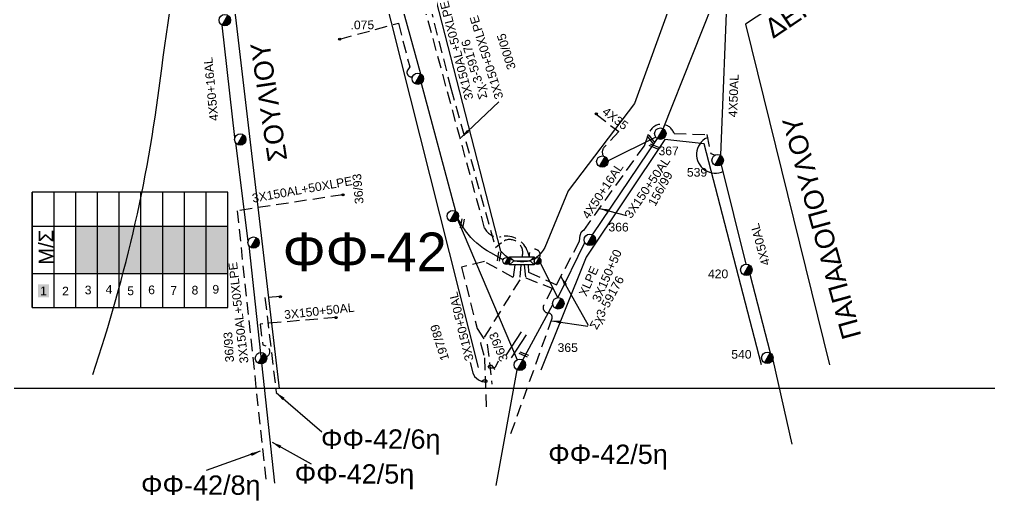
# Model space of a CAD drawing. Header units: millimetres. Extents: x 4486 to 5741, y 824 to 1856.
# Drawn here: x 4907.2 to 5108.1, y 824.2 to 923.9 of the extents above; entities that cross this region are included whole.
import ezdxf
from ezdxf.enums import TextEntityAlignment as Align

# ---------------------------------------------------------------- set-up
doc = ezdxf.new("R2010")
doc.units = ezdxf.units.MM
doc.linetypes.add('DASHED', pattern=[19.05, 12.7, -6.35])
for name, color, linetype in [('Ασφαλειοκιβώτια Χ.Τ 9 αναχωρήσεων', 7, 'Continuous'), ('Γέφυρες Εναερίου Δικτύου', 7, 'Continuous'), ('Γυμνά εναέρια ΧΤ (3Φ)   4x35AL', 7, 'Continuous'), ('Γυμνά εναέρια ΧΤ (3Φ)   4x50AL', 7, 'Continuous'), ('Γυμνά εναέρια ΧΤ και ΦΟΠ (3Φ)   4x50+16AL', 7, 'Continuous'), ('Επιγραφές - Σχήματα', 7, 'Continuous'), ('Καλώδια ΧΤ   3x150+50AL', 7, 'DASHED'), ('Καλώδια ΧΤ   3x150AL+50XLPE', 7, 'DASHED'), ('Μηχανική τομή', 7, 'Continuous'), ('Στύλος ΦΜ', 7, 'Continuous'), ('Στύλος ΦΜ @ 1', 7, 'Continuous'), ('Συνδέσεις', 7, 'Continuous'), ('Τομή', 7, 'Continuous'), ('Υποσταθμός εναέριος 2 στύλων', 7, 'Continuous'), ('Υποσταθμός πόλεως', 7, 'Continuous'), ('Υπόβαθρο ΔΕΗ', 7, 'Continuous'), ('Υπόγεια Καλώδια Δικτύου ΧΤ   .075', 7, 'DASHED')]:
    doc.layers.add(name, color=color, linetype=linetype)
doc.styles.get("Standard").update_dxf_attribs({"font": 'ARIAL.TTF'})
doc.linetypes.add('SYN_LINE', pattern='A,0.5,-0.0001,["/\\/\\/\\/",Standard,S=0.1,R=0,X=0,Y=-0.05],-0.25', length=0.7501)
doc.dimstyles.new('ISO-25', dxfattribs={"dimtxt": 2.5, "dimasz": 2.5, "dimexe": 1.25, "dimexo": 0.625, "dimtad": 1, "dimtxsty": 'Standard', "dimcen": 2.5, "dimadec": 0, "dimazin": 0, "dimtfac": 1, "dimtmove": 0, "dimatfit": 3, "dimfxl": 1, "dimarcsym": 0})

# ---------------------------------------------------------------- blocks, each defined once
blk = doc.blocks.new('ΥΠΑΡΧΩΝ ΤΣΙΜΕΝΤΕΝΙΟΣ ΣΤΥΛΟΣ')
at = {"layer": 'Στύλος ΦΜ'}
blk.add_hatch(color=7, dxfattribs=at).paths.add_polyline_path([(-1.29, -2.28, 0.574793), (2.62, 0, 0.268822), (1.3, 2.27)])
at = {"layer": 'Στύλος ΦΜ', "color": 7}
blk.add_line((-1.29, -2.28), (1.3, 2.27), dxfattribs=at)
blk.add_circle((0, 0), 2.62, dxfattribs=at)
at = {"layer": 'Στύλος ΦΜ', "flags": 4}
for tag, p in [('ΑΡΙΘΜΟΣ', (-4.68, 8.05)), ('ΤΥΠΟΣ', (-4.91, 3.03))]:
    blk.add_attdef(tag, p, '', height=4, dxfattribs=at)
blk = doc.blocks.new('ΥΠΟΣΤΑΘΜΟΣ ΕΝΑΕΡΙΟΣ ΕΠΙ 2 ΣΤΥΛΩΝ')
at = {"layer": 'Υποσταθμός εναέριος 2 στύλων', "linetype": 'Continuous'}
for points in [[(-11.97, -2.11, 0.574793), (-8.45, -0.07, 0.268822), (-9.64, 1.98)], [(9.68, -2.15, 0.574793), (13.19, -0.1, 0.268822), (12.01, 1.95)]]:
    blk.add_hatch(color=256, dxfattribs=at).paths.add_polyline_path(points)
for p, q in [((-11.97, -2.11), (-9.64, 1.98)), ((9.68, -2.15), (12.01, 1.95))]:
    blk.add_line(p, q, dxfattribs=at)
for centre in [(-10.81, -0.07), (10.84, -0.1)]:
    blk.add_circle(centre, 2.36, dxfattribs=at)
at = {"layer": 'Υποσταθμός πόλεως', "linetype": 'Continuous', "ltscale": 40}
blk.add_lwpolyline([(-8.57, 2.82), (8.57, 2.82), (8.57, -2.82), (-8.57, -2.82)], close=True, dxfattribs=at)
for points in [[(-5.75, 0), (-8.57, 2.82)], [(-8.57, -2.82), (-5.75, 0)], [(-5.75, 0), (5.75, 0)], [(5.75, 0), (8.57, 2.82)], [(8.57, -2.82), (5.75, 0)]]:
    blk.add_lwpolyline(points, dxfattribs=at)
at = {"layer": 'Υποσταθμός εναέριος 2 στύλων', "ltscale": 40, "flags": 1}
for tag, p in [('ΜΕΤΑΣΧΗΜΑΤΙΣΜΟΣ', (14.09, 2.51)), ('ΙΣΧΥΣ', (14.07, -0.28)), ('ΑΡΙΘΜΟΣ', (14.19, -3))]:
    blk.add_attdef(tag, p, '', height=1.8, dxfattribs=at)
blk = doc.blocks.new('ΑΣΦΑΛΕΙΟΚΙΒΩΤΙΟ ΥΠΟΣΤΑΘΜΟΥ 9 ΑΝΑΧΩΡΗΣΕΩΝ')
at = {"layer": 'Ασφαλειοκιβώτια Χ.Τ 9 αναχωρήσεων', "ltscale": 40}
for p, q in [((-23.8, 40.36), (24.02, 40.36)), ((-9.72, 40.36), (-9.72, -40.64)), ((9.94, 40.36), (9.94, -40.64)), ((-23.8, 31.36), (24.02, 31.36)), ((-23.8, 22.36), (24.02, 22.36)), ((-23.8, 13.36), (24.02, 13.36)), ((-23.8, 4.36), (24.02, 4.36)), ((-23.8, -4.64), (24.02, -4.64)), ((-23.8, -13.64), (24.02, -13.64)), ((-23.8, -22.64), (24.02, -22.64)), ((-23.8, -31.64), (24.02, -31.64))]:
    blk.add_line(p, q, dxfattribs=at)
at = {"layer": 'Ασφαλειοκιβώτια Χ.Τ 9 αναχωρήσεων'}
blk.add_lwpolyline([(-23.8, -40.64), (24.02, -40.64), (24.02, 40.36), (-23.8, 40.36)], close=True, dxfattribs=at)
for s, p in [('1', (-18.67, 37.12)), ('2', (-18.76, 28.01)), ('3', (-18.31, 18.64)), ('4', (-18.05, 9.99)), ('5', (-18.64, 1.02)), ('6', (-18.25, -7.64)), ('7', (-18.51, -16.8)), ('8', (-18.38, -25.61)), ('9', (-18.01, -34.24))]:
    blk.add_text(s, height=3.6, rotation=270, dxfattribs=at).set_placement(p)
at = {"layer": 'Ασφαλειοκιβώτια Χ.Τ 9 αναχωρήσεων', "ltscale": 40}
for tag, height, p in [('ΟΝΟΜΑ', 5, (-0.16, 44.31)), ('ΚΕΙΜΕΝΟ 1', 2, (17.06, 35.59)), ('ΚΕΙΜΕΝΟ 2', 2, (17.06, 26.88)), ('ΚΕΙΜΕΝΟ 3', 2, (17.06, 17.69)), ('ΚΕΙΜΕΝΟ 4', 2, (17.06, 8.71)), ('ΚΕΙΜΕΝΟ 5', 2, (17.06, -0.13)), ('ΚΕΙΜΕΝΟ 6', 2, (17.06, -9.05)), ('ΚΕΙΜΕΝΟ 7', 2, (17.06, -18.13)), ('ΚΕΙΜΕΝΟ 8', 2, (17.06, -26.85)), ('ΚΕΙΜΕΝΟ 9', 2, (17.06, -35.99)), ('ΣΧ', 2, (-0.1, -42.64))]:
    blk.add_attdef(tag, text='', height=height, dxfattribs=at).set_placement(p, align=Align.MIDDLE_CENTER)
blk = doc.blocks.new('ΤΟΜΗ')
at = {"layer": 'Τομή', "ltscale": 40}
for p, q in [((-5.68, 0), (5.68, 0)), ((5.68, -2.33), (-5.68, -2.33))]:
    blk.add_line(p, q, dxfattribs=at)
blk = doc.blocks.new('_ΣΥΝΔΕΣΗ')
at = {"layer": 'Συνδέσεις', "linetype": 'SYN_LINE', "ltscale": 40}
blk.add_hatch(color=256, dxfattribs=at).paths.add_polyline_path([(0.5, -0.01, 1), (-0.5, -0.01, 1)])
at = {"layer": 'Συνδέσεις'}
blk.add_circle((0, -0.01), 0.5, dxfattribs=at)
blk = doc.blocks.new('ΜΗΧΑΝΙΚΗ ΤΟΜΗ')
at = {"layer": 'Μηχανική τομή', "ltscale": 40}
for p, q in [((-1.89, 0.78), (1.89, 0.78)), ((1.89, 0), (-1.89, 0))]:
    blk.add_line(p, q, dxfattribs=at)

msp = doc.modelspace()

# ---------------------------------------------------------------- hatches: boundary and pattern name
at = {"layer": 'Ασφαλειοκιβώτια Χ.Τ 9 αναχωρήσεων', "ltscale": 0.2}
for color, points in [(2, [(4918.85, 881.08), (4918.85, 871.25), (4923.35, 871.25), (4923.35, 881.08)]), (85, [(4923.35, 881.08), (4923.35, 871.25), (4927.85, 871.25), (4927.85, 881.08)]), (190, [(4927.85, 881.08), (4927.85, 871.25), (4932.35, 871.25), (4932.35, 881.08)]), (6, [(4932.35, 881.08), (4932.35, 871.25), (4936.85, 871.25), (4936.85, 881.08)]), (27, [(4936.85, 881.08), (4936.85, 871.25), (4941.35, 871.25), (4941.35, 881.08)]), (151, [(4941.35, 881.08), (4941.35, 871.25), (4945.85, 871.25), (4945.85, 881.08)]), (133, [(4945.85, 881.08), (4945.85, 871.25), (4950.35, 871.25), (4950.35, 881.08)]), (1, [(4911.02, 866.32), (4913.32, 866.32), (4913.32, 869.03), (4911.02, 869.03)])]:
    msp.add_hatch(color=color, dxfattribs=at).paths.add_polyline_path(points)

# ---------------------------------------------------------------- linework, layer by layer
at = {"layer": 'Γέφυρες Εναερίου Δικτύου', "color": 6, "linetype": 'DASHED', "ltscale": 0.2}
for points in [[(5011, 873.05), (5010.79, 869.97), (5002.68, 856.82), (5003.49, 853.81), (5003.86, 843.67)], [(4961.24, 866.48), (4958.03, 866.27), (4960.37, 846.6)]]:
    msp.add_lwpolyline(points, dxfattribs=at)
at = {"layer": 'Γέφυρες Εναερίου Δικτύου', "color": 190, "linetype": 'DASHED', "ltscale": 0.2}
msp.add_lwpolyline([(5011.7, 873.05), (5012.03, 870.36), (5017.53, 868.22), (5015.76, 864.7, 0.542292), (5016.7, 863.1, -0.494992), (5017.47, 861.97), (5008.84, 837.82)], format="xyb", dxfattribs=at)
at = {"layer": 'Γυμνά εναέρια ΧΤ (3Φ)   4x35AL', "color": 27, "linetype": 'DASHED', "ltscale": 0.2}
msp.add_lwpolyline([(5026.6, 904.27), (5031.3, 900.66), (5028.3, 897.45, 0.342319), (5028.13, 895.6, 3.462926)], format="xyb", dxfattribs=at)
at = {"layer": 'Γυμνά εναέρια ΧΤ (3Φ)   4x50AL', "color": 85, "ltscale": 0.2}
for points in [[(5053.81, 932.18), (5052.38, 895.75)], [(5052.49, 893.78), (5057.59, 873.2)], [(5058.46, 871.11), (5062.65, 854.83)], [(5063.18, 853.43), (5067.18, 835.93)]]:
    msp.add_lwpolyline(points, dxfattribs=at)
at = {"layer": 'Γυμνά εναέρια ΧΤ και ΦΟΠ (3Φ)   4x50+16AL', "color": 1, "ltscale": 0.2}
for points in [[(4981.65, 943.95), (4990.27, 912.62)], [(4990.4, 910.66), (4997.53, 884.19)], [(4997.9, 882.47), (5010.3, 853.41)]]:
    msp.add_lwpolyline(points, dxfattribs=at)
at = {"layer": 'Γυμνά εναέρια ΧΤ και ΦΟΠ (3Φ)   4x50+16AL', "color": 27, "ltscale": 0.2}
for points in [[(5040.51, 901.25), (5052.82, 932.25)], [(5025.89, 879.27), (5039.34, 899.2)], [(5038.98, 899.52), (5029.08, 894.57)], [(5018.72, 866.26), (5024.27, 877.69)], [(5011.42, 853.39), (5017.64, 864.84)], [(5005.89, 827.37), (5010.25, 851.34)]]:
    msp.add_lwpolyline(points, dxfattribs=at)
at = {"layer": 'Γυμνά εναέρια ΧΤ και ΦΟΠ (3Φ)   4x50+16AL', "color": 190, "ltscale": 0.2}
for points in [[(4951.83, 899.45), (4949.16, 922.71)], [(4954.56, 877.99), (4951.98, 898.32)], [(4954.69, 877.06), (4960, 827.88)]]:
    msp.add_lwpolyline(points, dxfattribs=at)
at = {"layer": 'Γυμνά εναέρια ΧΤ και ΦΟΠ (3Φ)   4x50+16AL', "color": 1, "ltscale": 0.2}
msp.add_lwpolyline([(5007.38, 874.13), (5004.81, 875.52, -0.113065), (4999.58, 880.13, -0.035292), (4998.01, 882.67, -3.582587)], format="xyb", dxfattribs=at)
at = {"layer": 'Γυμνά εναέρια ΧΤ και ΦΟΠ (3Φ)   4x50+16AL', "color": 27, "linetype": 'SYN_LINE', "ltscale": 10}
msp.add_lwpolyline([(5018.72, 866.26), (5015.04, 873.6)], dxfattribs=at)
at = {"layer": 'Επιγραφές - Σχήματα'}
msp.add_lwpolyline([(4494.75, 1847.42), (5500.76, 1847.42), (5500.76, 847.45), (4494.75, 847.45)], close=True, dxfattribs=at)
at = {"layer": 'Επιγραφές - Σχήματα', "ltscale": 40}
for points in [[(5000.54, 852.82), (5001.1, 850.72), (5001.45, 849.95), (5002.29, 849.25), (5002.98, 848.9), (5003.47, 848.83), (5004.03, 848.83), (5004.03, 849.04), (5003.68, 849.25), (5003.4, 849.18), (5003.05, 848.97), (5002.91, 848.83)], [(5006.34, 853.1), (5005.71, 851.84), (5005.15, 851.7), (5004.45, 851.7), (5004.24, 851.91), (5004.52, 852.26), (5004.94, 852.26), (5005.29, 851.84), (5005.5, 851.56), (5005.64, 851.49)]]:
    msp.add_lwpolyline(points, dxfattribs=at)
at = {"layer": 'Επιγραφές - Σχήματα', "ltscale": 0.2}
msp.add_arc((5051.26, 895.91), 3.85, 115.4332, 297.2495, dxfattribs=at)
at = {"layer": 'Επιγραφές - Σχήματα', "color": 27, "linetype": 'DASHED', "ltscale": 0.2}
msp.add_arc((5013.89, 875.13), 1.16, 325.4104, 200.0711, dxfattribs=at)
at = {"layer": 'Καλώδια ΧΤ   3x150+50AL', "color": 85, "ltscale": 0.2}
msp.add_lwpolyline([(5012.52, 873.05), (5012.64, 871.56), (5018.41, 868.96), (5023.16, 877.95), (5023.3, 879.2, -0.265185), (5024.04, 880.21), (5036.62, 897.73), (5037.57, 900.35, -0.717652), (5042.76, 900.24), (5049.54, 900.05), (5050.35, 896.09), (5051.25, 895.78)], format="xyb", dxfattribs=at)
at = {"layer": 'Καλώδια ΧΤ   3x150+50AL', "color": 151, "ltscale": 0.2}
msp.add_lwpolyline([(5009.79, 873.05), (5009.46, 870.42), (5003.52, 873.73), (4998.73, 872.57), (5001.99, 859.86), (5004.09, 856.6), (5005.04, 848.36)], dxfattribs=at)
at = {"layer": 'Καλώδια ΧΤ   3x150+50AL', "color": 190, "ltscale": 0.2}
msp.add_lwpolyline([(4972.79, 862.17), (4957.02, 860.81), (4957.58, 856.5), (4958.23, 856.28, -0.837049), (4957.88, 853.91, 61.759212)], format="xyb", dxfattribs=at)
at = {"layer": 'Καλώδια ΧΤ   3x150AL+50XLPE', "color": 133, "ltscale": 0.2}
msp.add_lwpolyline([(5012.8, 874.73), (5012.46, 875.76, 0.383701), (5006.99, 878.92, -0.354632), (5003.53, 880.69), (4989.22, 933.2), (4986.56, 933.86), (4983.86, 943), (4984.06, 947.16), (4981.2, 951.63), (4982.01, 958.19), (4979.7, 963.74), (4979.86, 966.34, 0.252546), (4978.31, 969.65, -0.312416), (4976.93, 973.77, 0.16857), (4976.73, 977.39), (4975.19, 984.19), (4989.85, 988.59)], format="xyb", dxfattribs=at)
at = {"layer": 'Καλώδια ΧΤ   3x150AL+50XLPE', "color": 2, "ltscale": 0.2}
msp.add_lwpolyline([(4987.72, 936.88), (4988.28, 935.09), (4990.27, 934.16), (4996.55, 909.63), (5005.75, 876.69), (5007.05, 877.72, -0.747538), (5011.28, 874.73, -8.123086)], format="xyb", dxfattribs=at)
at = {"layer": 'Καλώδια ΧΤ   3x150AL+50XLPE', "color": 151, "ltscale": 0.2}
msp.add_lwpolyline([(4974.2, 887.58), (4952.28, 884.26), (4958.29, 827.87)], dxfattribs=at)
at = {"layer": 'Υπόβαθρο ΔΕΗ', "ltscale": 0.2}
for points in [[(5033.02, 1328.71, -0.000751), (5001.3, 1267.92, -0.005597), (4963.89, 1191.57, -0.001309), (4918.45, 1104.84, 0.071105), (4898.64, 1050.96, 0.046429), (4884.46, 960.27, -0.000029), (4877.42, 904.33, -0.033052), (4864.5, 848.58, 2.551334)], [(4922.39, 850.38, 0.052154), (4936.66, 913.72, -0.007898), (4948.6, 989.37, -0.025937), (4955.28, 1028.58, -0.105265), (4974.17, 1088.05, 0.00137), (5014.56, 1165.81, -0.014137), (5032.7, 1200.78, -0.057124), (5052.04, 1205.47, -0.086908), (5067.82, 1203.87, -0.29277), (5076.55, 1192.52, -0.184431), (5074.58, 1182.95, -0.05588), (5072.15, 1181.63, -0.002463), (5018.52, 1159.22, 0.338958)], [(4887.17, 849.56, 0.080852), (4900.36, 900.95, 0.016057), (4909.77, 977.64, -0.02669), (4916.73, 1017.25, -0.062898), (4925.68, 1051.06, -0.048947), (4944.38, 1103.27, 0.027574)], [(5002.23, 851.81), (4980.16, 939.47), (4963.11, 1005.28, 0.683572), (4958.38, 1004.96), (4949.78, 974.01, 0.136008), (4947.85, 953.48), (4951.95, 924.3), (4960.99, 847.43)]]:
    msp.add_lwpolyline(points, format="xyb", dxfattribs=at)
msp.add_lwpolyline([(5015.99, 876.69, -0.580644), (5006.92, 875.93), (4988.69, 946.81), (4972.75, 1008.78), (4986.84, 1053.98), (5006.54, 1064.14), (5030.81, 973.6), (5042.48, 928.41), (5034.6, 906.5), (5020.84, 888.37)], format="xyb", close=True, dxfattribs=at)
for points in [[(5185.41, 850.85), (5159.87, 967.36), (5101.93, 952.07), (5057.52, 922.9), (5074.92, 852.33)], [(5060.85, 852.33), (5049.01, 898.14), (5040.82, 899.01), (5024.57, 874.64), (5015.14, 851.23)]]:
    msp.add_lwpolyline(points, dxfattribs=at)
at = {"layer": 'Υπόγεια Καλώδια Δικτύου ΧΤ   .075', "color": 1, "ltscale": 0.2}
msp.add_lwpolyline([(4973.53, 919.81), (4985.67, 923.11), (4988.02, 914.05), (4987.61, 913.45, 0.675646), (4988.58, 911.99, 1.1517)], format="xyb", dxfattribs=at)

# ---------------------------------------------------------------- block references
at = {"layer": 'Ασφαλειοκιβώτια Χ.Τ 9 αναχωρήσεων', "xscale": 0.5, "yscale": 0.5, "zscale": 0.5, "rotation": 90}
msp.add_blockref('ΑΣΦΑΛΕΙΟΚΙΒΩΤΙΟ ΥΠΟΣΤΑΘΜΟΥ 9 ΑΝΑΧΩΡΗΣΕΩΝ', (4930.04, 876.11), dxfattribs=at)
at = {"layer": 'Μηχανική τομή'}
for p, xscale, yscale, zscale, rotation in [((5038.14, 899.18), 0.500000000000295, 0.500000000000295, 0.500000000000295, 127.8010320002799), ((5038.66, 897.77), 0.500000000000338, 0.500000000000338, 0.500000000000338, 156.8515775627483), ((4999.11, 881.56), 0.5000000000002986, 0.5000000000002986, 0.5000000000002986, 79.94545116947702), ((5006.72, 874.79), 0.5000000000002986, 0.5000000000002986, 0.5000000000002986, 79.94545116947702), ((5011.72, 854.71), 0.500000000000338, 0.500000000000338, 0.500000000000338, 156.8515775627483)]:
    msp.add_blockref('ΜΗΧΑΝΙΚΗ ΤΟΜΗ', p, dxfattribs=dict(at, xscale=xscale, yscale=yscale, zscale=zscale, rotation=rotation))
at = {"layer": 'Στύλος ΦΜ @ 1', "ltscale": 40, "xscale": 0.4499999999998181, "yscale": 0.4499999999998181, "zscale": 0.4499999999998181}
for p in [(4949.74, 923.74), (4989.69, 911.6), (4952.93, 899.02), (5027.91, 894.44), (4996.94, 883.16), (4955.69, 877.67), (5018.79, 865.09), (4957.22, 853.73)]:
    msp.add_blockref('ΥΠΑΡΧΩΝ ΤΣΙΜΕΝΤΕΝΙΟΣ ΣΤΥΛΟΣ', p, dxfattribs=at)
at = {"layer": 'Στύλος ΦΜ @ 1', "ltscale": 40}
ref = msp.add_blockref('ΥΠΑΡΧΩΝ ΤΣΙΜΕΝΤΕΝΙΟΣ ΣΤΥΛΟΣ', (5039.92, 900.23), dxfattribs=dict(at, xscale=0.4499999999998181, yscale=0.4499999999998181, zscale=0.4499999999998181))
ref.add_attrib('ΤΥΠΟΣ', '367', (5039.54, 895.76), dxfattribs={"layer": 'Στύλος ΦΜ', "height": 1.8, "flags": 4})
ref = msp.add_blockref('ΥΠΑΡΧΩΝ ΤΣΙΜΕΝΤΕΝΙΟΣ ΣΤΥΛΟΣ', (5051.79, 894.73), dxfattribs=dict(at, xscale=0.4499999999998181, yscale=0.4499999999998181, zscale=0.4499999999998181))
ref.add_attrib('ΤΥΠΟΣ', '539', (5045.42, 891.33), dxfattribs={"layer": 'Στύλος ΦΜ', "height": 1.8, "flags": 4})
ref = msp.add_blockref('ΥΠΑΡΧΩΝ ΤΣΙΜΕΝΤΕΝΙΟΣ ΣΤΥΛΟΣ', (5025.31, 878.25), dxfattribs=dict(at, xscale=0.4499999999998181, yscale=0.4499999999998181, zscale=0.4499999999998181))
ref.add_attrib('ΤΥΠΟΣ', '366', (5029.17, 879.98), dxfattribs={"layer": 'Στύλος ΦΜ', "height": 1.8, "flags": 4})
ref = msp.add_blockref('ΥΠΑΡΧΩΝ ΤΣΙΜΕΝΤΕΝΙΟΣ ΣΤΥΛΟΣ', (5057.73, 872.03), dxfattribs=dict(at, xscale=0.4499999999998181, yscale=0.4499999999998181, zscale=0.4499999999998181))
ref.add_attrib('ΤΥΠΟΣ', '420', (5049.78, 870.3), dxfattribs={"layer": 'Στύλος ΦΜ', "height": 1.8, "flags": 4})
ref = msp.add_blockref('ΥΠΑΡΧΩΝ ΤΣΙΜΕΝΤΕΝΙΟΣ ΣΤΥΛΟΣ', (5010.83, 852.36), dxfattribs=dict(at, xscale=0.4499999999998181, yscale=0.4499999999998181, zscale=0.4499999999998181))
ref.add_attrib('ΤΥΠΟΣ', '365', (5018.64, 855.03), dxfattribs={"layer": 'Στύλος ΦΜ', "height": 1.8, "flags": 4})
ref = msp.add_blockref('ΥΠΑΡΧΩΝ ΤΣΙΜΕΝΤΕΝΙΟΣ ΣΤΥΛΟΣ', (5062.07, 853.81), dxfattribs=dict(at, xscale=0.4499999999998181, yscale=0.4499999999998181, zscale=0.4499999999998181))
ref.add_attrib('ΤΥΠΟΣ', '540', (5054.61, 853.63), dxfattribs={"layer": 'Στύλος ΦΜ', "height": 1.8, "flags": 4})
at = {"layer": 'Συνδέσεις', "xscale": 0.4499999999998181, "yscale": 0.4499999999998181, "zscale": 0.4499999999998181}
for p in [(4973.52, 919.79), (5026.66, 904.34), (4974.19, 887.56), (4961.22, 866.46), (4972.77, 862.15)]:
    msp.add_blockref('_ΣΥΝΔΕΣΗ', p, dxfattribs=at)
at = {"layer": 'Τομή', "xscale": 0.5000000000001016, "yscale": 0.5000000000001016, "zscale": 0.5000000000001016, "rotation": 237.2401517756719}
msp.add_blockref('ΤΟΜΗ', (5010.59, 856.17), dxfattribs=at)
at = {"layer": 'Υποσταθμός εναέριος 2 στύλων', "xscale": 0.2983652596669799, "yscale": 0.2983652596669799, "zscale": 0.2983652596669799}
msp.add_blockref('ΥΠΟΣΤΑΘΜΟΣ ΕΝΑΕΡΙΟΣ ΕΠΙ 2 ΣΤΥΛΩΝ', (5011.26, 873.89), dxfattribs=at)

# ---------------------------------------------------------------- texts
at = {"layer": 'Γυμνά εναέρια ΧΤ (3Φ)   4x35AL', "ltscale": 0.2, "insert": (5028.81, 905.88), "char_height": 1.8, "width": 4.8258, "attachment_point": 1, "rotation": 322.5282}
msp.add_mtext('4Χ35', dxfattribs=at)
at = {"layer": 'Γυμνά εναέρια ΧΤ (3Φ)   4x50AL', "ltscale": 0.2}
for rotation, p in [(87.7953, (5055.07, 908.1)), (105.3546, (5060.6, 877.27))]:
    msp.add_text('4X50AL', height=1.8, rotation=rotation, dxfattribs=at).set_placement(p, align=Align.MIDDLE)
at = {"layer": 'Γυμνά εναέρια ΧΤ και ΦΟΠ (3Φ)   4x50+16AL', "ltscale": 0.2}
for rotation, p in [(95.4134, (4946.87, 909.44)), (56.4572, (5027.97, 888.38))]:
    msp.add_text('4X50+16AL', height=1.8, rotation=rotation, dxfattribs=at).set_placement(p, align=Align.MIDDLE)
at = {"layer": 'Επιγραφές - Σχήματα', "ltscale": 0.2, "attachment_point": 1}
for s, insert, char_height, width, rotation in [('ΔΕΡΒΕΝΑΚΙΩΝ', (5061.03, 923.14), 4, 29.1423, 33.9808), ('300/05', (5008.3, 913.27), 1.8, 6.948, 107.2504), ('ΣΟΥΛΙΟΥ', (4958.71, 894.21), 4, 39.5466, 98.617), ('Σχ.3-59176', (5002.42, 907.16), 1.8, 6.948, 107.2504), ('ΠΑΠΑΔΟΠΟΥΛΟΥ', (5077.71, 857.28), 4, 29.1423, 105.3987), ('156/99', (5037.28, 885.9), 1.8, 6.948, 61.174), ('36/93', (4976.69, 885.59), 1.8, 6.948, 95.1578), ('Μ/Σ', (4911.2, 873.09), 3, 4.598, 90), ('Σχ3-59176', (5025.16, 860.34), 1.8, 6.948, 61.6589), ('197/89', (4994.49, 853.04), 1.8, 6.948, 107.2504), ('36/93', (4949.85, 852.83), 1.8, 6.948, 93.8039), ('36/93', (5006.76, 852.82), 1.8, 6.948, 112.5152)]:
    msp.add_mtext(s, dxfattribs=dict(at, insert=insert, char_height=char_height, width=width, rotation=rotation))
for s, insert, char_height, width in [('ΦΦ-42', (4961.7, 879.75), 8, 50.8867), ('ΦΦ-42/6η', (4969.64, 838.99), 4, 39.5466), ('ΦΦ-42/5η', (5016.7, 835.84), 4, 39.5466), ('ΦΦ-42/5η', (4964.2, 831.77), 4, 39.5466), ('ΦΦ-42/8η', (4932.37, 829.45), 4, 39.5466)]:
    msp.add_mtext(s, dxfattribs=dict(at, insert=insert, char_height=char_height, width=width))
at = {"layer": 'Καλώδια ΧΤ   3x150+50AL', "ltscale": 0.2}
for rotation, p in [(55.8391, (5037.21, 889.06)), (103.5602, (4998.69, 860.3)), (6.0668, (4969.28, 863.5))]:
    msp.add_text('3X150+50AL', height=1.8, rotation=rotation, dxfattribs=at).set_placement(p, align=Align.MIDDLE)
at = {"layer": 'Καλώδια ΧΤ   3x150AL+50XLPE', "ltscale": 0.2}
for rotation, p in [(104.4833, (4997.72, 917.46)), (10.0713, (4965.74, 888.67)), (96.5054, (4952.55, 863.14))]:
    msp.add_text('3X150AL+50XLPE', height=1.8, rotation=rotation, dxfattribs=at).set_placement(p, align=Align.MIDDLE)
at = {"layer": 'Καλώδια ΧΤ   3x150AL+50XLPE', "ltscale": 0.2, "char_height": 1.8, "width": 6.948, "attachment_point": 1}
for s, insert, rotation in [('3Χ150+50XLPE', (5005.72, 907.18), 107.2504), ('XLPE\\P3Χ150+50', (5022.95, 867.11), 66.2833)]:
    msp.add_mtext(s, dxfattribs=dict(at, insert=insert, rotation=rotation))
at = {"layer": 'Υπόγεια Καλώδια Δικτύου ΧΤ   .075', "ltscale": 0.2}
msp.add_text('.075', height=1.8, rotation=0.4163, dxfattribs=at).set_placement((4978.21, 922.75), align=Align.MIDDLE)

# ---------------------------------------------------------------- leaders
at = {"layer": 'Επιγραφές - Σχήματα', "ltscale": 40}
for points in [[(4998.67, 899.42), (5006.5, 906.85)], [(5027.35, 884.74), (5032.88, 883.25)], [(5019.33, 870.65), (5024.95, 860.6)], [(5017.39, 861.5), (5024.89, 860.36)], [(4960.37, 846.6), (4969.83, 838.49)], [(4959.52, 836.32), (4967.63, 831.84)], [(4957.08, 834.45), (4945.85, 830.45)]]:
    msp.add_leader(points, dimstyle='ISO-25', override={"dimasz": 2, "dimtad": 0}, dxfattribs=at)

doc.saveas('drawing.dxf')
